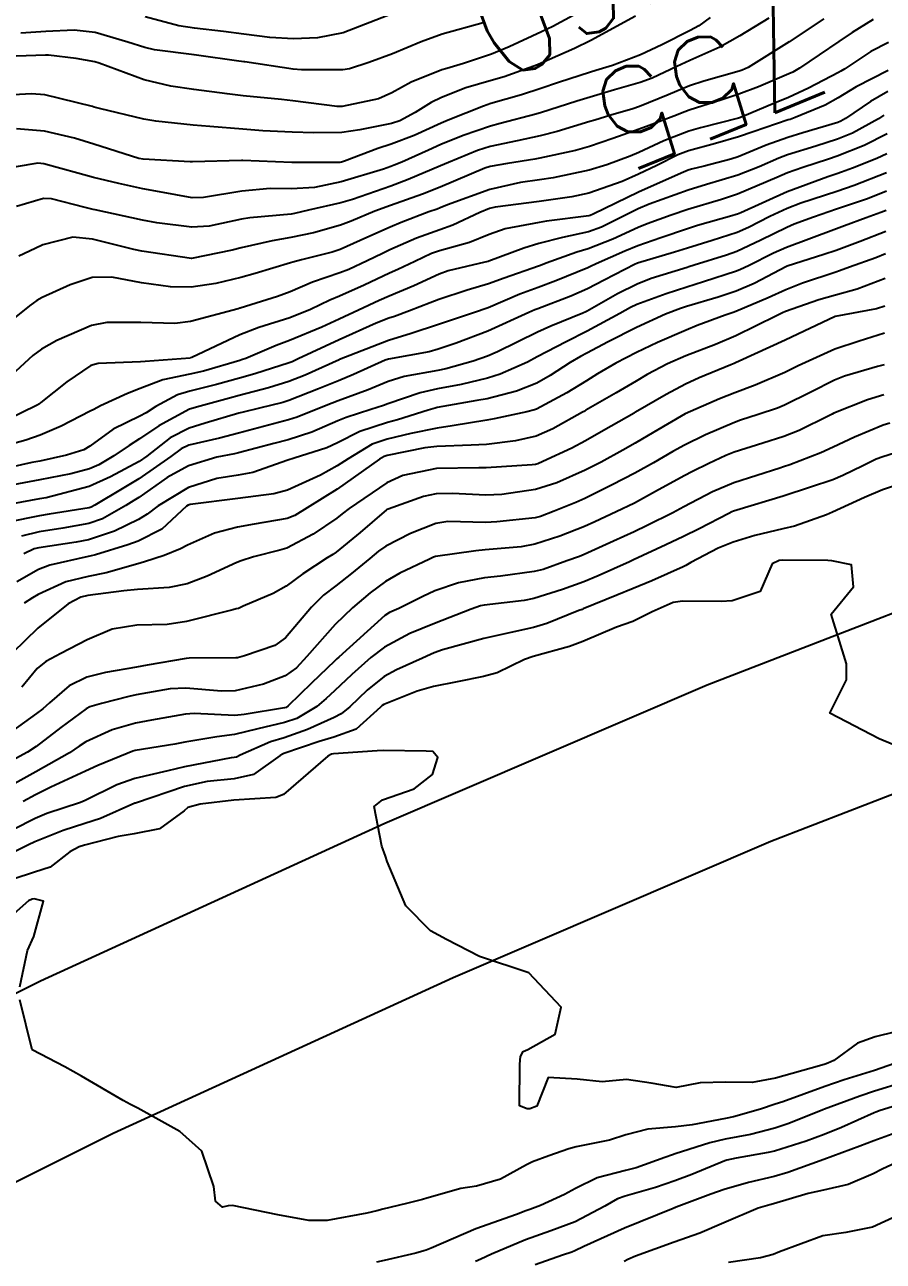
# Model space of a CAD drawing. Header units: metres. Extents: x 318500 to 325275, y 7408834 to 7428799.
# Drawn here: x 322727.36 to 322762.01, y 7418249.51 to 7418299.38 of the extents above; entities that cross this region are included whole.
import ezdxf
from ezdxf.enums import TextEntityAlignment as Align

# ---------------------------------------------------------------- set-up
doc = ezdxf.new("R2010")
doc.units = ezdxf.units.M
doc.header["$MEASUREMENT"] = 0
for name, color, linetype in [('Cotas', 45, 'Continuous'), ('Curvas de Nivel 1m', 11, 'Continuous'), ('Curvas de Nivel 5m', 15, 'Continuous'), ('Vias Primárias', 230, 'Continuous')]:
    doc.layers.add(name, color=color, linetype=linetype)
doc.styles.add('Style-STANDARD', font='STANDARD.shx')

msp = doc.modelspace()

# ---------------------------------------------------------------- linework, layer by layer
at = {"layer": 'Curvas de Nivel 1m', "flags": 128}
for points, elevation in [([(322757.388, 7418299.652), (322756.213, 7418298.939), (322755.406, 7418298.48), (322754.202, 7418297.938), (322753.671, 7418297.698), (322752.676, 7418297.23), (322752.19, 7418297.05), (322751.163, 7418296.758), (322750.181, 7418296.468), (322749.638, 7418296.296), (322748.171, 7418295.826), (322748.127, 7418295.815), (322747.985, 7418295.773), (322746.552, 7418295.406), (322746.162, 7418295.299), (322745.051, 7418294.922), (322744.151, 7418294.552), (322743.652, 7418294.331), (322742.582, 7418293.846), (322742.274, 7418293.713), (322742.138, 7418293.66), (322741.842, 7418293.559), (322740.132, 7418293.042), (322739.054, 7418292.821), (322738.129, 7418292.77), (322737.273, 7418292.774), (322736.127, 7418292.672), (322734.583, 7418292.411), (322734.124, 7418292.404), (322732.797, 7418292.65), (322732.128, 7418292.769), (322731.154, 7418292.976), (322730.132, 7418293.226), (322729.512, 7418293.397), (322728.137, 7418293.776), (322727.898, 7418293.804), (322726.134, 7418293.503)], 757), ([(322752.015, 7418299.723), (322750.21, 7418298.749), (322749.543, 7418298.42), (322748.201, 7418297.829), (322748.06, 7418297.772), (322746.704, 7418297.281), (322746.19, 7418297.132), (322745.166, 7418296.834), (322744.179, 7418296.455), (322743.763, 7418296.247), (322743.112, 7418295.841), (322742.498, 7418295.513), (322742.163, 7418295.405), (322740.879, 7418295.15), (322740.157, 7418295.037), (322739.035, 7418295.019), (322738.157, 7418295.057), (322736.97, 7418295.11), (322736.159, 7418295.178), (322734.83, 7418295.28), (322734.161, 7418295.333), (322732.649, 7418295.496), (322732.164, 7418295.579), (322730.384, 7418296.008), (322730.171, 7418296.064), (322730.098, 7418296.084), (322728.178, 7418296.55), (322727.632, 7418296.594), (322726.177, 7418296.512)], 759), ([(322755.017, 7418299.682), (322754.562, 7418299.341), (322754.215, 7418299.151), (322753.071, 7418298.57), (322752.204, 7418298.167), (322751.084, 7418297.737), (322750.405, 7418297.538), (322750.196, 7418297.476), (322748.9, 7418297.052), (322748.186, 7418296.814), (322747.406, 7418296.557), (322746.176, 7418296.207), (322745.874, 7418296.105), (322745.16, 7418295.815), (322744.454, 7418295.537), (322744.164, 7418295.417), (322743.076, 7418294.921), (322742.151, 7418294.564), (322741.618, 7418294.388), (322740.27, 7418293.878), (322740.14, 7418293.834), (322740.081, 7418293.823), (322738.139, 7418293.821), (322736.161, 7418293.908), (322736.14, 7418293.906), (322736.114, 7418293.904), (322734.139, 7418293.856), (322734.033, 7418293.856), (322732.14, 7418293.96), (322731.967, 7418293.992), (322730.148, 7418294.565), (322729.371, 7418294.802), (322728.156, 7418295.091), (322727.035, 7418295.179)], 758), ([(322742.188, 7418299.818), (322740.212, 7418299.054), (322739.172, 7418298.857), (322738.209, 7418298.812), (322737.26, 7418298.868), (322736.211, 7418299.009), (322735.385, 7418299.115), (322734.213, 7418299.239), (322733.586, 7418299.342), (322732.217, 7418299.701)], 762), ([(322759.602, 7418299.619), (322758.211, 7418298.691), (322756.551, 7418297.665), (322756.317, 7418297.549), (322756.198, 7418297.508), (322754.765, 7418297.111), (322754.188, 7418296.914), (322753.331, 7418296.555), (322752.176, 7418296.09), (322751.9, 7418295.998), (322751.017, 7418295.737), (322750.373, 7418295.54), (322750.166, 7418295.475), (322748.846, 7418295.077), (322748.157, 7418294.899), (322747.237, 7418294.7), (322746.15, 7418294.47), (322745.639, 7418294.316), (322744.457, 7418293.825), (322744.139, 7418293.693), (322742.836, 7418293.14), (322742.13, 7418292.874), (322740.586, 7418292.335), (322740.123, 7418292.196), (322738.816, 7418291.9), (322738.255, 7418291.771), (322738.118, 7418291.747), (322736.447, 7418291.594), (322736.114, 7418291.543), (322734.8, 7418291.259), (322734.109, 7418291.212), (322732.698, 7418291.394), (322732.113, 7418291.507), (322730.211, 7418291.917), (322730.119, 7418291.936), (322729.801, 7418292.015), (322728.448, 7418292.36), (322728.123, 7418292.374), (322727.03, 7418292.056)], 756), ([(322745.867, 7418299.456), (322744.212, 7418298.998), (322743.358, 7418298.689), (322742.204, 7418298.215), (322741.245, 7418297.864), (322740.463, 7418297.609), (322740.195, 7418297.567), (322738.538, 7418297.562), (322738.195, 7418297.593), (322736.245, 7418297.884), (322736.199, 7418297.892), (322735.915, 7418297.934), (322734.394, 7418298.149), (322734.202, 7418298.172), (322732.596, 7418298.376), (322732.205, 7418298.461), (322731.526, 7418298.678), (322730.211, 7418299.067), (322729.352, 7418299.163), (322728.211, 7418299.11), (322727.205, 7418299.05)], 761), ([(322762.211, 7418298.668), (322761.504, 7418298.3), (322760.45, 7418297.608), (322760.294, 7418297.514), (322760.198, 7418297.46), (322758.995, 7418296.821), (322758.182, 7418296.45), (322757.611, 7418296.216), (322756.311, 7418295.668), (322756.209, 7418295.63), (322756.169, 7418295.617), (322754.627, 7418295.221), (322754.161, 7418295.089), (322753.154, 7418294.706), (322752.148, 7418294.229), (322751.794, 7418294.076), (322750.858, 7418293.739), (322750.138, 7418293.52), (322748.691, 7418293.208), (322748.134, 7418293.125), (322747.368, 7418293.017), (322746.129, 7418292.74), (322744.422, 7418292.124), (322744.122, 7418291.999), (322744.002, 7418291.951), (322743.673, 7418291.834), (322742.55, 7418291.409), (322742.111, 7418291.225), (322741.167, 7418290.801), (322740.097, 7418290.319), (322739.772, 7418290.208), (322738.528, 7418289.903), (322738.187, 7418289.81), (322738.088, 7418289.779), (322736.657, 7418289.348), (322736.079, 7418289.192), (322735.074, 7418288.946), (322734.073, 7418288.793), (322733.239, 7418288.806), (322732.075, 7418288.979), (322730.88, 7418289.2), (322730.078, 7418289.192), (322729.197, 7418288.899), (322728.065, 7418288.382), (322727.846, 7418288.26), (322727.551, 7418288.048), (322726.048, 7418286.843)], 754), ([(322762.199, 7418297.542), (322760.91, 7418296.882), (322760.182, 7418296.431), (322759.658, 7418296.138), (322758.449, 7418295.636), (322758.243, 7418295.565), (322758.169, 7418295.544), (322756.754, 7418295.068), (322756.158, 7418294.861), (322755.243, 7418294.59), (322754.149, 7418294.295), (322753.712, 7418294.131), (322752.868, 7418293.709), (322752.136, 7418293.357), (322751.466, 7418293.062), (322750.128, 7418292.588), (322749.446, 7418292.438), (322748.125, 7418292.249), (322746.346, 7418292.02), (322746.122, 7418291.967), (322745.721, 7418291.806), (322744.633, 7418291.301), (322744.109, 7418291.115), (322743.171, 7418290.772), (322742.097, 7418290.298), (322741.793, 7418290.156), (322741.175, 7418289.864), (322740.444, 7418289.515), (322740.082, 7418289.375), (322738.973, 7418289), (322738.071, 7418288.616), (322737.564, 7418288.418), (322736.06, 7418287.955), (322736.042, 7418287.948), (322735.971, 7418287.931), (322734.054, 7418287.409), (322733.417, 7418287.333), (322732.054, 7418287.37), (322730.681, 7418287.376), (322730.052, 7418287.254), (322728.659, 7418286.644), (322728.043, 7418286.304), (322727.693, 7418286.045), (322726.832, 7418285.254)], 753), ([(322762.187, 7418296.691), (322761.485, 7418296.292), (322760.483, 7418295.607), (322760.287, 7418295.49), (322760.167, 7418295.441), (322758.765, 7418295.027), (322758.158, 7418294.84), (322757.28, 7418294.526), (322756.146, 7418294.059), (322755.859, 7418293.958), (322754.775, 7418293.684), (322754.273, 7418293.554), (322754.138, 7418293.515), (322753.845, 7418293.402), (322752.129, 7418292.635), (322750.295, 7418291.747), (322750.18, 7418291.688), (322750.119, 7418291.672), (322748.423, 7418291.459), (322748.115, 7418291.411), (322746.755, 7418291.146), (322746.107, 7418290.924), (322745.312, 7418290.601), (322744.096, 7418290.262), (322743.774, 7418290.154), (322743.098, 7418289.84), (322742.419, 7418289.513), (322742.083, 7418289.36), (322741.056, 7418288.884), (322740.068, 7418288.44), (322739.68, 7418288.272), (322738.896, 7418287.897), (322738.057, 7418287.563), (322736.804, 7418287.171), (322736.049, 7418286.876), (322734.103, 7418285.959), (322734.055, 7418285.944), (322734.04, 7418285.939), (322732.22, 7418285.804), (322732.037, 7418285.79), (322730.322, 7418285.721), (322730.034, 7418285.638), (322729.067, 7418284.982), (322728.012, 7418284.151), (322727.955, 7418284.097), (322727.872, 7418284.042), (322726.625, 7418283.436)], 752), ([(322762.033, 7418295.731), (322761.814, 7418295.594), (322760.758, 7418295.007), (322760.157, 7418294.766), (322759.285, 7418294.491), (322758.147, 7418294.136), (322757.789, 7418294.002), (322757.001, 7418293.657), (322756.136, 7418293.315), (322754.878, 7418292.937), (322754.13, 7418292.714), (322752.554, 7418292.144), (322752.122, 7418291.958), (322751.652, 7418291.727), (322750.637, 7418291.217), (322750.109, 7418291.035), (322749.058, 7418290.808), (322748.102, 7418290.562), (322747.502, 7418290.376), (322746.091, 7418289.844), (322746.061, 7418289.83), (322745.934, 7418289.802), (322744.453, 7418289.455), (322744.082, 7418289.326), (322743.058, 7418288.858), (322742.069, 7418288.44), (322741.66, 7418288.262), (322740.837, 7418287.868), (322740.056, 7418287.51), (322739.351, 7418287.189), (322738.047, 7418286.651), (322737.514, 7418286.447), (322736.283, 7418285.928), (322736.104, 7418285.865), (322736.039, 7418285.842), (322734.576, 7418285.408), (322734.03, 7418285.295), (322732.941, 7418285.062), (322732.021, 7418284.718), (322731.506, 7418284.507), (322730.426, 7418284.006), (322730.149, 7418283.867), (322730.007, 7418283.794), (322728.833, 7418283.192), (322727.992, 7418282.83), (322727.414, 7418282.624), (322725.982, 7418282.234)], 751), ([(322762.149, 7418294.183), (322761.749, 7418293.99), (322760.769, 7418293.604), (322760.314, 7418293.433), (322760.138, 7418293.372), (322759.772, 7418293.251), (322758.13, 7418292.642), (322756.256, 7418291.803), (322756.121, 7418291.74), (322756.066, 7418291.725), (322755.89, 7418291.672), (322754.516, 7418291.284), (322754.112, 7418291.157), (322753.025, 7418290.788), (322752.101, 7418290.467), (322751.573, 7418290.253), (322750.424, 7418289.745), (322750.199, 7418289.637), (322750.088, 7418289.584), (322748.788, 7418289.054), (322748.075, 7418288.79), (322747.342, 7418288.51), (322746.062, 7418287.963), (322745.943, 7418287.92), (322745.586, 7418287.807), (322744.055, 7418287.29), (322742.956, 7418286.936), (322742.048, 7418286.65), (322740.065, 7418285.88), (322740.046, 7418285.874), (322738.683, 7418285.247), (322738.026, 7418284.99), (322737.205, 7418284.735), (322736.017, 7418284.43), (322735.624, 7418284.327), (322734.29, 7418283.956), (322734.072, 7418283.896), (322734.009, 7418283.872), (322732.774, 7418283.203), (322731.99, 7418282.687), (322731.572, 7418282.408), (322730.961, 7418282), (322730.348, 7418281.635), (322729.975, 7418281.471), (322729.224, 7418281.273), (322727.97, 7418281.025), (322726.688, 7418280.78)], 749), ([(322762.138, 7418293.415), (322760.835, 7418292.901), (322760.13, 7418292.658), (322758.674, 7418292.18), (322758.123, 7418291.974), (322757.429, 7418291.65), (322756.571, 7418291.205), (322756.11, 7418291.007), (322755.099, 7418290.686), (322754.1, 7418290.372), (322753.587, 7418290.208), (322752.091, 7418289.765), (322752.057, 7418289.754), (322751.991, 7418289.721), (322750.743, 7418289.077), (322750.075, 7418288.731), (322749.396, 7418288.431), (322748.062, 7418287.928), (322747.951, 7418287.882), (322747.709, 7418287.775), (322746.052, 7418287.03), (322744.771, 7418286.543), (322744.045, 7418286.296), (322743.681, 7418286.196), (322742.04, 7418285.891), (322741.914, 7418285.852), (322740.627, 7418285.275), (322740.027, 7418285.025), (322739.221, 7418284.693), (322738.015, 7418284.224), (322737.774, 7418284.152), (322736.832, 7418283.922), (322736.179, 7418283.757), (322736.007, 7418283.711), (322734.639, 7418283.311), (322733.997, 7418283.116), (322733.236, 7418282.726), (322732.293, 7418281.985), (322731.978, 7418281.766), (322730.829, 7418281.144), (322729.968, 7418280.764), (322728.234, 7418280.307), (322727.962, 7418280.256), (322726.87, 7418280.056)], 748), ([(322762.131, 7418292.67), (322761.366, 7418292.359), (322760.123, 7418291.94), (322759.188, 7418291.624), (322758.412, 7418291.339), (322758.114, 7418291.21), (322757.072, 7418290.689), (322756.099, 7418290.239), (322755.681, 7418290.09), (322754.378, 7418289.687), (322754.16, 7418289.619), (322754.089, 7418289.597), (322752.647, 7418289.146), (322752.078, 7418288.924), (322751.281, 7418288.523), (322750.061, 7418287.825), (322750.011, 7418287.8), (322749.881, 7418287.752), (322748.588, 7418287.231), (322748.052, 7418286.981), (322746.439, 7418286.189), (322746.042, 7418286.014), (322745.454, 7418285.809), (322744.359, 7418285.501), (322744.034, 7418285.438), (322742.679, 7418285.195), (322742.027, 7418284.991), (322741.225, 7418284.659), (322740.015, 7418284.218), (322739.773, 7418284.124), (322739.196, 7418283.892), (322738.352, 7418283.557), (322738.003, 7418283.442), (322736.793, 7418283.127), (322735.995, 7418282.908), (322735.224, 7418282.709), (322733.987, 7418282.419), (322733.674, 7418282.275), (322733.258, 7418281.971), (322731.971, 7418281.07), (322731.299, 7418280.664), (322730.188, 7418280.008), (322730.044, 7418279.924), (322729.958, 7418279.899), (322728.349, 7418279.639), (322727.953, 7418279.576), (322726.694, 7418279.314)], 747), ([(322762.123, 7418291.893), (322761.906, 7418291.808), (322761.312, 7418291.598), (322760.448, 7418291.274), (322760.113, 7418291.146), (322759, 7418290.733), (322758.101, 7418290.396), (322757.58, 7418290.165), (322756.562, 7418289.663), (322756.248, 7418289.508), (322756.087, 7418289.44), (322754.754, 7418289.009), (322754.077, 7418288.802), (322753.241, 7418288.534), (322752.066, 7418288.102), (322751.807, 7418287.98), (322751.373, 7418287.73), (322750.053, 7418287.021), (322749.208, 7418286.599), (322748.042, 7418285.987), (322747.646, 7418285.776), (322746.541, 7418285.283), (322746.03, 7418285.123), (322744.97, 7418284.872), (322744.023, 7418284.693), (322743.317, 7418284.54), (322742.014, 7418284.09), (322741.84, 7418284.025), (322741.328, 7418283.86), (322740.339, 7418283.541), (322740.003, 7418283.403), (322738.942, 7418282.95), (322737.991, 7418282.647), (322737.413, 7418282.492), (322735.983, 7418282.119), (322735.832, 7418282.082), (322735.12, 7418281.943), (322733.976, 7418281.596), (322733.114, 7418281.115), (322731.963, 7418280.319), (322731.761, 7418280.193), (322731.439, 7418279.995), (322730.507, 7418279.449), (322729.949, 7418279.263), (322728.895, 7418279.076), (322727.943, 7418278.93), (322727.235, 7418278.756)], 746), ([(322762.098, 7418290.14), (322761.707, 7418289.983), (322760.642, 7418289.604), (322760.239, 7418289.457), (322760.087, 7418289.408), (322758.75, 7418288.959), (322758.076, 7418288.69), (322757.356, 7418288.365), (322756.062, 7418287.82), (322755.95, 7418287.782), (322755.629, 7418287.674), (322754.496, 7418287.246), (322754.054, 7418287.066), (322752.902, 7418286.561), (322752.044, 7418286.158), (322751.216, 7418285.732), (322750.473, 7418285.304), (322750.029, 7418285.023), (322749.241, 7418284.538), (322748.012, 7418283.875), (322747.932, 7418283.85), (322747.621, 7418283.776), (322746.312, 7418283.488), (322746.004, 7418283.428), (322744.611, 7418283.211), (322743.999, 7418283.117), (322742.945, 7418282.892), (322741.992, 7418282.669), (322741.387, 7418282.461), (322740.408, 7418281.874), (322739.977, 7418281.591), (322739.303, 7418281.219), (322737.967, 7418280.616), (322737.419, 7418280.462), (322735.963, 7418280.27), (322734.034, 7418280.032), (322733.961, 7418280.011), (322733.893, 7418279.961), (322732.89, 7418279.032), (322731.938, 7418278.553), (322731.525, 7418278.406), (322730.213, 7418278.007), (322729.995, 7418277.943), (322729.929, 7418277.93), (322728.37, 7418277.586), (322727.921, 7418277.408), (322727.05, 7418276.916)], 744), ([(322762.083, 7418289.149), (322760.957, 7418288.721), (322760.073, 7418288.478), (322759.406, 7418288.283), (322758.063, 7418287.811), (322757.942, 7418287.761), (322757.695, 7418287.645), (322756.052, 7418286.837), (322755.238, 7418286.489), (322754.043, 7418286.028), (322753.299, 7418285.701), (322752.475, 7418285.271), (322752.029, 7418285.013), (322751.224, 7418284.53), (322750.011, 7418283.832), (322749.961, 7418283.8), (322749.871, 7418283.751), (322748.674, 7418283.089), (322747.995, 7418282.795), (322747.171, 7418282.604), (322745.99, 7418282.459), (322745.377, 7418282.421), (322743.988, 7418282.374), (322743.508, 7418282.314), (322741.982, 7418282.011), (322741.861, 7418281.973), (322741.672, 7418281.855), (322739.968, 7418280.652), (322738.766, 7418279.898), (322738.267, 7418279.594), (322737.953, 7418279.466), (322736.628, 7418279.245), (322735.948, 7418279.121), (322735.016, 7418278.872), (322733.936, 7418278.392), (322733.652, 7418278.247), (322732.996, 7418277.974), (322732.193, 7418277.719), (322731.925, 7418277.638), (322730.644, 7418277.278), (322729.917, 7418277.135), (322729.024, 7418276.912), (322727.905, 7418276.399), (322727.675, 7418276.271), (322727.342, 7418276.048)], 743), ([(322762.067, 7418288.03), (322761.735, 7418287.923), (322760.06, 7418287.61), (322758.05, 7418286.659), (322756.187, 7418285.813), (322756.041, 7418285.745), (322755.989, 7418285.722), (322755.859, 7418285.672), (322754.579, 7418285.137), (322754.028, 7418284.885), (322753.249, 7418284.474), (322752.011, 7418283.755), (322751.987, 7418283.744), (322751.952, 7418283.721), (322750.723, 7418283.015), (322749.993, 7418282.597), (322749.438, 7418282.306), (322748.272, 7418281.767), (322748.071, 7418281.677), (322747.979, 7418281.65), (322747.834, 7418281.628), (322745.977, 7418281.509), (322745.682, 7418281.51), (322743.977, 7418281.482), (322742.617, 7418281.2), (322741.97, 7418280.9), (322740.454, 7418279.873), (322740.178, 7418279.656), (322739.954, 7418279.477), (322739.005, 7418278.833), (322737.935, 7418278.277), (322737.661, 7418278.186), (322736.592, 7418277.923), (322736.091, 7418277.765), (322735.927, 7418277.698), (322734.719, 7418277.147), (322733.913, 7418276.837), (322733.192, 7418276.689), (322731.909, 7418276.607), (322731.358, 7418276.546), (322729.905, 7418276.367), (322729.621, 7418276.298), (322729.111, 7418276.022), (322727.89, 7418275.045), (322726.868, 7418274.055)], 742), ([(322762.054, 7418286.946), (322761.034, 7418286.617), (322760.047, 7418286.292), (322758.577, 7418285.632), (322758.221, 7418285.453), (322758.036, 7418285.362), (322756.839, 7418284.847), (322756.023, 7418284.538), (322755.401, 7418284.294), (322754.01, 7418283.69), (322752.753, 7418282.955), (322751.992, 7418282.507), (322751.493, 7418282.222), (322750.625, 7418281.74), (322749.977, 7418281.413), (322748.831, 7418280.902), (322747.969, 7418280.632), (322746.613, 7418280.437), (322745.966, 7418280.414), (322744.622, 7418280.475), (322743.966, 7418280.462), (322743.449, 7418280.351), (322742.028, 7418279.849), (322741.979, 7418279.83), (322741.96, 7418279.817), (322740.902, 7418278.909), (322739.934, 7418278.114), (322739.794, 7418278.02), (322739.568, 7418277.885), (322738.589, 7418277.231), (322737.912, 7418276.733), (322737.385, 7418276.438), (322736.171, 7418275.927), (322735.985, 7418275.843), (322735.899, 7418275.818), (322735.754, 7418275.788), (322733.894, 7418275.318), (322733.114, 7418275.193), (322731.892, 7418275.165), (322730.892, 7418274.998), (322729.886, 7418274.58), (322728.82, 7418274.026), (322728.212, 7418273.697), (322727.871, 7418273.411), (322727.248, 7418272.66)], 741), ([(322762.023, 7418284.455), (322761.366, 7418284.25), (322760.012, 7418283.714), (322759.941, 7418283.681), (322759.809, 7418283.613), (322758.61, 7418283.021), (322757.997, 7418282.778), (322757.143, 7418282.502), (322755.987, 7418282.142), (322755.65, 7418282.008), (322754.964, 7418281.68), (322754.304, 7418281.36), (322753.975, 7418281.185), (322752.818, 7418280.557), (322751.964, 7418280.092), (322751.233, 7418279.731), (322750.368, 7418279.33), (322749.951, 7418279.147), (322748.955, 7418278.75), (322747.94, 7418278.426), (322747.389, 7418278.328), (322745.936, 7418278.202), (322745.571, 7418278.17), (322743.932, 7418277.932), (322743.856, 7418277.906), (322743.692, 7418277.832), (322742.5, 7418277.266), (322741.916, 7418276.927), (322741.301, 7418276.467), (322740.583, 7418275.87), (322739.893, 7418275.196), (322738.743, 7418273.897), (322738.326, 7418273.451), (322737.868, 7418273.118), (322736.994, 7418272.787), (322735.859, 7418272.519), (322735.299, 7418272.498), (322733.86, 7418272.631), (322733.234, 7418272.594), (322731.855, 7418272.351), (322731.558, 7418272.289), (322730.466, 7418272.004), (322729.991, 7418271.865), (322729.847, 7418271.797), (322728.825, 7418271.035), (322727.823, 7418270.273), (322727.469, 7418270.045), (322725.811, 7418269.143)], 739), ([(322762.276, 7418283.316), (322762.005, 7418283.227), (322760.844, 7418282.755), (322759.991, 7418282.347), (322759.487, 7418282.118), (322758.24, 7418281.636), (322757.979, 7418281.546), (322757.838, 7418281.501), (322755.972, 7418280.908), (322755.11, 7418280.537), (322753.962, 7418279.932), (322753.518, 7418279.697), (322752.483, 7418279.181), (322751.948, 7418278.93), (322751.122, 7418278.553), (322749.934, 7418278.016), (322749.746, 7418277.939), (322749.243, 7418277.757), (322748.276, 7418277.415), (322747.923, 7418277.324), (322746.565, 7418277.146), (322745.919, 7418277.072), (322744.86, 7418276.872), (322743.911, 7418276.545), (322743.425, 7418276.317), (322742.454, 7418275.844), (322742.077, 7418275.67), (322741.897, 7418275.555), (322740.035, 7418273.878), (322739.955, 7418273.803), (322739.878, 7418273.733), (322738.935, 7418272.823), (322737.999, 7418271.908), (322737.911, 7418271.847), (322737.849, 7418271.828), (322736.212, 7418271.558), (322735.844, 7418271.524), (322734.203, 7418271.596), (322733.844, 7418271.582), (322732.485, 7418271.336), (322731.838, 7418271.211), (322730.894, 7418270.94), (322729.827, 7418270.456), (322729.556, 7418270.282), (322729.165, 7418270.02), (322727.812, 7418269.255), (322725.962, 7418268.228)], 738), ([(322763.224, 7418282.339), (322761.986, 7418281.96), (322761.721, 7418281.856), (322761.186, 7418281.598), (322760.378, 7418281.204), (322759.974, 7418281.033), (322759.075, 7418280.728), (322757.967, 7418280.371), (322756.102, 7418279.809), (322755.961, 7418279.764), (322755.896, 7418279.735), (322755.775, 7418279.672), (322754.578, 7418279.057), (322753.946, 7418278.745), (322753.237, 7418278.405), (322751.931, 7418277.796), (322751.877, 7418277.775), (322751.769, 7418277.722), (322750.505, 7418277.158), (322749.918, 7418276.919), (322749.064, 7418276.607), (322747.907, 7418276.239), (322747.521, 7418276.161), (322745.903, 7418275.977), (322745.759, 7418275.946), (322745.376, 7418275.808), (322743.894, 7418275.236), (322742.906, 7418274.823), (322741.884, 7418274.284), (322741.326, 7418273.858), (322740.567, 7418273.172), (322739.86, 7418272.521), (322739.533, 7418272.206), (322739.153, 7418271.89), (322738.34, 7418271.405), (322737.84, 7418271.24), (322736.767, 7418270.99), (322735.832, 7418270.762), (322735.116, 7418270.655), (322733.827, 7418270.448), (322733.423, 7418270.369), (322731.822, 7418270.11), (322731.73, 7418270.082), (322731.503, 7418269.993), (322730.319, 7418269.501), (322729.813, 7418269.277), (322728.412, 7418268.637), (322727.803, 7418268.326), (322727.3, 7418268.047)], 737), ([(322763.564, 7418281.155), (322761.97, 7418280.628), (322761.246, 7418280.318), (322759.961, 7418279.721), (322759.71, 7418279.614), (322758.427, 7418279.159), (322757.951, 7418279.045), (322756.823, 7418278.78), (322755.943, 7418278.513), (322755.346, 7418278.269), (322754.237, 7418277.687), (322754.04, 7418277.578), (322753.927, 7418277.523), (322752.672, 7418276.955), (322751.914, 7418276.642), (322751.258, 7418276.382), (322749.901, 7418275.818), (322749.852, 7418275.8), (322749.727, 7418275.752), (322748.425, 7418275.234), (322747.893, 7418275.069), (322746.972, 7418274.865), (322745.888, 7418274.628), (322744.224, 7418274.166), (322743.882, 7418274.043), (322743.732, 7418273.981), (322743.411, 7418273.835), (322742.36, 7418273.358), (322741.869, 7418273.089), (322741.177, 7418272.543), (322740.487, 7418271.87), (322740.133, 7418271.588), (322739.843, 7418271.44), (322738.78, 7418270.951), (322737.831, 7418270.625), (322737.283, 7418270.461), (322736.061, 7418269.928), (322735.903, 7418269.845), (322735.819, 7418269.828), (322735.7, 7418269.813), (322733.815, 7418269.45), (322733.139, 7418269.296), (322731.81, 7418268.987), (322731.078, 7418268.726), (322729.801, 7418268.088), (322729.616, 7418268.013), (322728.262, 7418267.564), (322727.79, 7418267.366), (322726.91, 7418266.926)], 736), ([(322762.494, 7418258.762), (322761.675, 7418258.557), (322760.96, 7418258.307), (322760.014, 7418257.606), (322759.771, 7418257.497), (322759.658, 7418257.456), (322759.429, 7418257.385), (322757.653, 7418256.899), (322756.71, 7418256.713), (322755.651, 7418256.736), (322754.623, 7418256.707), (322753.648, 7418256.519), (322752.639, 7418256.694), (322751.651, 7418256.836), (322750.664, 7418256.748), (322749.651, 7418256.852), (322748.488, 7418256.925), (322748.024, 7418255.766), (322747.744, 7418255.663), (322747.638, 7418255.659), (322747.331, 7418255.775), (322747.341, 7418257.459), (322747.368, 7418257.774), (322747.471, 7418257.965), (322747.664, 7418258.044), (322748.77, 7418258.662), (322749.004, 7418259.757), (322747.711, 7418261.146), (322745.72, 7418261.8), (322744.388, 7418262.481), (322743.73, 7418262.834), (322742.74, 7418263.84), (322741.983, 7418265.631), (322741.922, 7418265.848), (322741.776, 7418266.253), (322741.465, 7418267.855), (322741.803, 7418268.12), (322743.078, 7418268.566), (322743.813, 7418269.146), (322744.036, 7418269.827), (322743.824, 7418270.073), (322743.568, 7418270.089), (322741.824, 7418270.107), (322741.585, 7418270.092), (322739.821, 7418269.973), (322739.747, 7418269.956), (322739.6, 7418269.883), (322737.804, 7418268.331), (322737.498, 7418268.218), (322735.802, 7418268.101), (322734.44, 7418267.95), (322733.943, 7418267.813), (322733.796, 7418267.671), (322732.804, 7418266.956), (322731.781, 7418266.752), (322731.137, 7418266.639), (322729.774, 7418266.29), (322729.56, 7418266.227), (322729.188, 7418266.019), (322728.386, 7418265.406), (322727.757, 7418265.199), (322726.891, 7418264.915)], 734), ([(322727.162, 7418260.584), (322727.478, 7418262.044), (322727.726, 7418262.61), (322728.115, 7418264.034), (322727.741, 7418264.126), (322727.668, 7418264.114), (322727.517, 7418264.043), (322725.724, 7418262.467)], 733), ([(322762.722, 7418257.574), (322761.656, 7418257.207), (322760.428, 7418256.826), (322759.649, 7418256.556), (322757.949, 7418255.941), (322757.642, 7418255.839), (322757.046, 7418255.649), (322755.968, 7418255.332), (322755.634, 7418255.265), (322754.297, 7418255.017), (322753.629, 7418254.926), (322752.5, 7418254.834), (322751.623, 7418254.604), (322750.96, 7418254.39), (322749.616, 7418254.126), (322749.319, 7418254.048), (322748.512, 7418253.761), (322747.853, 7418253.521), (322747.604, 7418253.394), (322746.562, 7418252.819), (322745.591, 7418252.534), (322744.96, 7418252.439), (322743.583, 7418252.056), (322743.411, 7418252.003), (322742.767, 7418251.838), (322741.815, 7418251.61), (322741.577, 7418251.544), (322741.161, 7418251.442), (322739.573, 7418251.156), (322738.832, 7418251.151), (322737.575, 7418251.382), (322735.751, 7418251.755), (322735.578, 7418251.748), (322735.34, 7418251.696), (322735.062, 7418251.938), (322734.998, 7418252.53), (322734.516, 7418253.946), (322733.622, 7418254.745), (322731.931, 7418255.69), (322731.638, 7418255.83), (322731.34, 7418255.993), (322729.65, 7418256.981), (322728.986, 7418257.352), (322727.66, 7418258.04), (322727.168, 7418260.048)], 733), ([(322762.801, 7418256.723), (322761.648, 7418256.365), (322761.067, 7418256.174), (322759.64, 7418255.637), (322759.569, 7418255.611), (322758.193, 7418255.07), (322757.629, 7418254.881), (322756.653, 7418254.626), (322755.621, 7418254.431), (322755.004, 7418254.292), (322753.612, 7418253.844), (322753.498, 7418253.806), (322753.198, 7418253.696), (322752.041, 7418253.276), (322751.602, 7418253.169), (322750.457, 7418252.877), (322749.59, 7418252.449), (322749.143, 7418252.198), (322748.181, 7418251.764), (322747.743, 7418251.603), (322747.578, 7418251.547), (322747.201, 7418251.401), (322745.57, 7418250.811), (322743.769, 7418250.033), (322743.561, 7418249.955), (322743.467, 7418249.924), (322743.142, 7418249.834), (322741.865, 7418249.537), (322741.554, 7418249.474)], 732), ([(322763.646, 7418256.131), (322761.882, 7418255.586), (322761.704, 7418255.524), (322761.639, 7418255.494), (322760.327, 7418254.905), (322759.625, 7418254.617), (322758.889, 7418254.353), (322757.615, 7418253.949), (322757.367, 7418253.89), (322756.075, 7418253.663), (322755.69, 7418253.588), (322755.608, 7418253.562), (322754.277, 7418253.006), (322753.596, 7418252.747), (322752.813, 7418252.48), (322751.586, 7418252.134), (322751.283, 7418252.027), (322750.767, 7418251.732), (322749.574, 7418251.105), (322748.592, 7418250.738), (322747.566, 7418250.375), (322746.204, 7418249.79), (322745.765, 7418249.589), (322745.556, 7418249.505)], 731), ([(322762.712, 7418253.573), (322761.959, 7418253.23), (322761.602, 7418253.035), (322760.593, 7418252.602), (322759.592, 7418252.379), (322758.972, 7418252.237), (322757.583, 7418251.828), (322757.435, 7418251.789), (322756.964, 7418251.649), (322755.574, 7418251.058), (322754.606, 7418250.643), (322753.566, 7418250.28), (322752.006, 7418249.713), (322751.699, 7418249.577), (322751.557, 7418249.503)], 729), ([(322763.059, 7418251.568), (322761.573, 7418250.888), (322760.501, 7418250.671), (322759.569, 7418250.528), (322757.82, 7418249.894), (322757.561, 7418249.786), (322757.052, 7418249.648), (322755.759, 7418249.465)], 728)]:
    msp.add_lwpolyline(points, dxfattribs=dict(at, elevation=elevation))
at = {"layer": 'Curvas de Nivel 5m', "flags": 128}
for points, elevation in [([(322749.499, 7418299.757), (322748.672, 7418299.309), (322748.213, 7418299.091), (322746.908, 7418298.49), (322746.204, 7418298.192), (322745.071, 7418297.817), (322744.399, 7418297.625), (322744.196, 7418297.565), (322742.96, 7418297.071), (322742.182, 7418296.636), (322741.64, 7418296.396), (322740.173, 7418296.088), (322739.972, 7418296.084), (322738.176, 7418296.32), (322737.718, 7418296.373), (322736.179, 7418296.516), (322735.526, 7418296.593), (322734.182, 7418296.776), (322733.253, 7418296.905), (322732.188, 7418297.159), (322730.367, 7418297.839), (322730.198, 7418297.891), (322729.442, 7418298.021), (322728.316, 7418298.153), (322728.201, 7418298.159), (322726.22, 7418298.09)], 760), ([(322761.597, 7418299.596), (322760.751, 7418299.068), (322760.211, 7418298.704), (322758.63, 7418297.634), (322758.36, 7418297.475), (322758.196, 7418297.402), (322756.965, 7418296.881), (322756.184, 7418296.581), (322755.498, 7418296.359), (322754.174, 7418295.938), (322753.995, 7418295.87), (322753.557, 7418295.699), (322752.557, 7418295.321), (322752.162, 7418295.168), (322751.094, 7418294.798), (322750.151, 7418294.474), (322749.593, 7418294.311), (322748.143, 7418294.002), (322747.949, 7418293.966), (322746.845, 7418293.789), (322746.139, 7418293.659), (322745.928, 7418293.593), (322744.13, 7418292.837), (322743.41, 7418292.554), (322742.122, 7418292.094), (322741.485, 7418291.86), (322740.53, 7418291.457), (322740.111, 7418291.296), (322739.015, 7418290.988), (322738.103, 7418290.803), (322737.352, 7418290.667), (322736.097, 7418290.383), (322735.735, 7418290.296), (322734.09, 7418289.96), (322732.094, 7418290.251), (322731.771, 7418290.317), (322730.101, 7418290.737), (322729.305, 7418290.819), (322728.097, 7418290.502), (322727.781, 7418290.359), (322727.124, 7418290.054)], 755), ([(322762.161, 7418294.983), (322761.24, 7418294.513), (322760.147, 7418294.079), (322759.797, 7418293.963), (322758.756, 7418293.631), (322758.138, 7418293.405), (322757.717, 7418293.228), (322756.129, 7418292.548), (322755.474, 7418292.329), (322754.122, 7418291.931), (322753.442, 7418291.7), (322752.475, 7418291.354), (322752.112, 7418291.211), (322751.1, 7418290.74), (322750.099, 7418290.349), (322749.643, 7418290.208), (322748.402, 7418289.767), (322748.181, 7418289.677), (322748.088, 7418289.645), (322746.714, 7418289.157), (322746.077, 7418288.939), (322745.211, 7418288.674), (322744.067, 7418288.306), (322743.727, 7418288.171), (322742.893, 7418287.842), (322742.284, 7418287.622), (322742.057, 7418287.547), (322741.541, 7418287.344), (322740.048, 7418286.678), (322738.402, 7418285.905), (322738.157, 7418285.789), (322738.038, 7418285.746), (322736.65, 7418285.305), (322736.028, 7418285.129), (322735.099, 7418284.869), (322734.02, 7418284.61), (322733.524, 7418284.461), (322732.657, 7418283.98), (322732.262, 7418283.73), (322732.004, 7418283.593), (322730.93, 7418283.067), (322729.986, 7418282.39), (322729.754, 7418282.243), (322729.052, 7418282.024), (322727.977, 7418281.783), (322727.653, 7418281.722), (322725.973, 7418281.344)], 750), ([(322762.112, 7418291.045), (322761.071, 7418290.635), (322760.1, 7418290.281), (322759.604, 7418290.11), (322758.123, 7418289.64), (322758.097, 7418289.633), (322756.792, 7418288.947), (322756.075, 7418288.637), (322755.349, 7418288.399), (322754.065, 7418288.013), (322753.823, 7418287.934), (322753.218, 7418287.703), (322752.055, 7418287.176), (322750.902, 7418286.591), (322750.044, 7418286.13), (322749.794, 7418286.001), (322749.377, 7418285.757), (322748.567, 7418285.23), (322748.027, 7418284.927), (322747.204, 7418284.601), (322746.018, 7418284.3), (322745.601, 7418284.221), (322744.012, 7418283.944), (322743.921, 7418283.921), (322743.646, 7418283.834), (322742.4, 7418283.451), (322742.002, 7418283.345), (322740.889, 7418282.975), (322739.99, 7418282.518), (322739.554, 7418282.319), (322738.24, 7418281.906), (322737.979, 7418281.819), (322736.571, 7418281.327), (322735.973, 7418281.212), (322735.115, 7418281.087), (322733.968, 7418280.719), (322732.749, 7418279.978), (322732.298, 7418279.642), (322731.952, 7418279.43), (322730.991, 7418278.953), (322729.939, 7418278.609), (322729.44, 7418278.515), (322727.934, 7418278.284), (322727.738, 7418278.238), (322727.324, 7418278.049)], 745), ([(322762.041, 7418285.668), (322761.984, 7418285.647), (322761.778, 7418285.593), (322760.436, 7418285.204), (322760.032, 7418285.046), (322759.079, 7418284.569), (322758.016, 7418284.034), (322757.741, 7418283.917), (322756.953, 7418283.656), (322756.243, 7418283.43), (322756.005, 7418283.346), (322754.838, 7418282.841), (322753.991, 7418282.424), (322753.52, 7418282.164), (322752.737, 7418281.709), (322751.976, 7418281.293), (322751.064, 7418280.827), (322749.965, 7418280.278), (322749.603, 7418280.114), (322748.727, 7418279.762), (322748.176, 7418279.548), (322747.956, 7418279.489), (322746.419, 7418279.327), (322745.953, 7418279.311), (322744.434, 7418279.342), (322743.952, 7418279.267), (322742.926, 7418278.86), (322741.938, 7418278.356), (322741.642, 7418278.147), (322741.295, 7418277.86), (322740.549, 7418277.243), (322739.913, 7418276.756), (322739.414, 7418276.381), (322738.93, 7418275.895), (322737.887, 7418274.66), (322737.456, 7418274.343), (322736.232, 7418273.926), (322735.955, 7418273.853), (322735.879, 7418273.846), (322734, 7418273.836), (322733.878, 7418273.823), (322732.306, 7418273.551), (322731.872, 7418273.477), (322730.62, 7418273.252), (322729.866, 7418273.064), (322729.161, 7418272.72), (322728.366, 7418272.032), (322728.092, 7418271.791), (322727.843, 7418271.606), (322726.134, 7418270.375)], 740), ([(322763.494, 7418269.896), (322761.835, 7418270.578), (322759.85, 7418271.61), (322760.518, 7418272.956), (322760.527, 7418273.604), (322759.9, 7418275.61), (322760.809, 7418276.709), (322760.723, 7418277.602), (322759.932, 7418277.766), (322759.772, 7418277.773), (322757.932, 7418277.788), (322757.8, 7418277.774), (322757.517, 7418277.646), (322757.044, 7418276.522), (322755.907, 7418276.152), (322755.46, 7418276.122), (322753.907, 7418276.136), (322753.525, 7418276.076), (322752.679, 7418275.708), (322751.896, 7418275.316), (322751.244, 7418275.08), (322749.888, 7418274.509), (322749.34, 7418274.301), (322747.881, 7418273.9), (322747.527, 7418273.775), (322746.422, 7418273.242), (322745.869, 7418273.089), (322744.806, 7418272.876), (322743.863, 7418272.692), (322743.198, 7418272.498), (322741.852, 7418271.964), (322741.783, 7418271.919), (322741.72, 7418271.852), (322740.736, 7418270.967), (322739.831, 7418270.645), (322739.247, 7418270.47), (322737.821, 7418269.983), (322737.766, 7418269.965), (322737.671, 7418269.911), (322736.593, 7418269.142), (322735.81, 7418268.963), (322734.72, 7418268.857), (322733.807, 7418268.653), (322731.828, 7418267.99), (322731.81, 7418267.98), (322730.426, 7418267.368), (322729.787, 7418267.16), (322728.919, 7418266.887), (322727.776, 7418266.428), (322727.51, 7418266.308), (322727.001, 7418266.052)], 735), ([(322762.509, 7418254.695), (322761.622, 7418254.369), (322761.057, 7418254.157), (322759.61, 7418253.61), (322758.15, 7418253.084), (322757.599, 7418252.924), (322756.57, 7418252.681), (322755.591, 7418252.409), (322755.047, 7418252.217), (322753.645, 7418251.689), (322753.601, 7418251.669), (322753.58, 7418251.664), (322753.531, 7418251.643), (322751.571, 7418250.85), (322749.928, 7418250.108), (322749.562, 7418249.931), (322749.433, 7418249.88), (322749.068, 7418249.755), (322747.954, 7418249.366)], 730)]:
    msp.add_lwpolyline(points, dxfattribs=dict(at, elevation=elevation))
at = {"layer": 'Vias Primárias'}
for points in [[(323715.644, 7420145.548, 0), (323709.04, 7420132.939)], [(323831.088, 7420001.787, 0), (323833.844, 7420008.443, 0.220888)], [(322871.755, 7418055.651, 0.000002), (322880.943, 7418048.886, -0.018146)]]:
    msp.add_lwpolyline(points, format="xyb", dxfattribs=at)
for points in [[(322677.685, 7418227.491), (322692.804, 7418235.373), (322709.582, 7418244.014), (322730.937, 7418254.673), (322744.655, 7418260.948), (322757.463, 7418266.447), (322771.878, 7418272.02), (322785.35, 7418277.148), (322799.968, 7418282.554), (322813.975, 7418287.429), (322827.676, 7418292.465), (322843.34, 7418298.859), (322855.574, 7418304.491)], [(322826.921, 7418299.883), (322813.414, 7418294.787), (322797.61, 7418288.932), (322782.961, 7418283.514), (322769.443, 7418278.369), (322754.894, 7418272.745), (322741.899, 7418267.165), (322728.003, 7418260.809), (322706.507, 7418250.079), (322689.676, 7418241.411)]]:
    msp.add_lwpolyline(points, dxfattribs=at)

# ---------------------------------------------------------------- texts
at = {"layer": 'Cotas', "style": 'Style-STANDARD'}
for s, rotation, p in [('760', 209.6965, (322749.822, 7418300.985, 760)), ('755', 202.2194, (322754.993, 7418296.919, 755))]:
    msp.add_text(s, height=4, rotation=rotation, dxfattribs=at).set_placement(p, align=Align.MIDDLE_CENTER)

doc.saveas('drawing.dxf')
